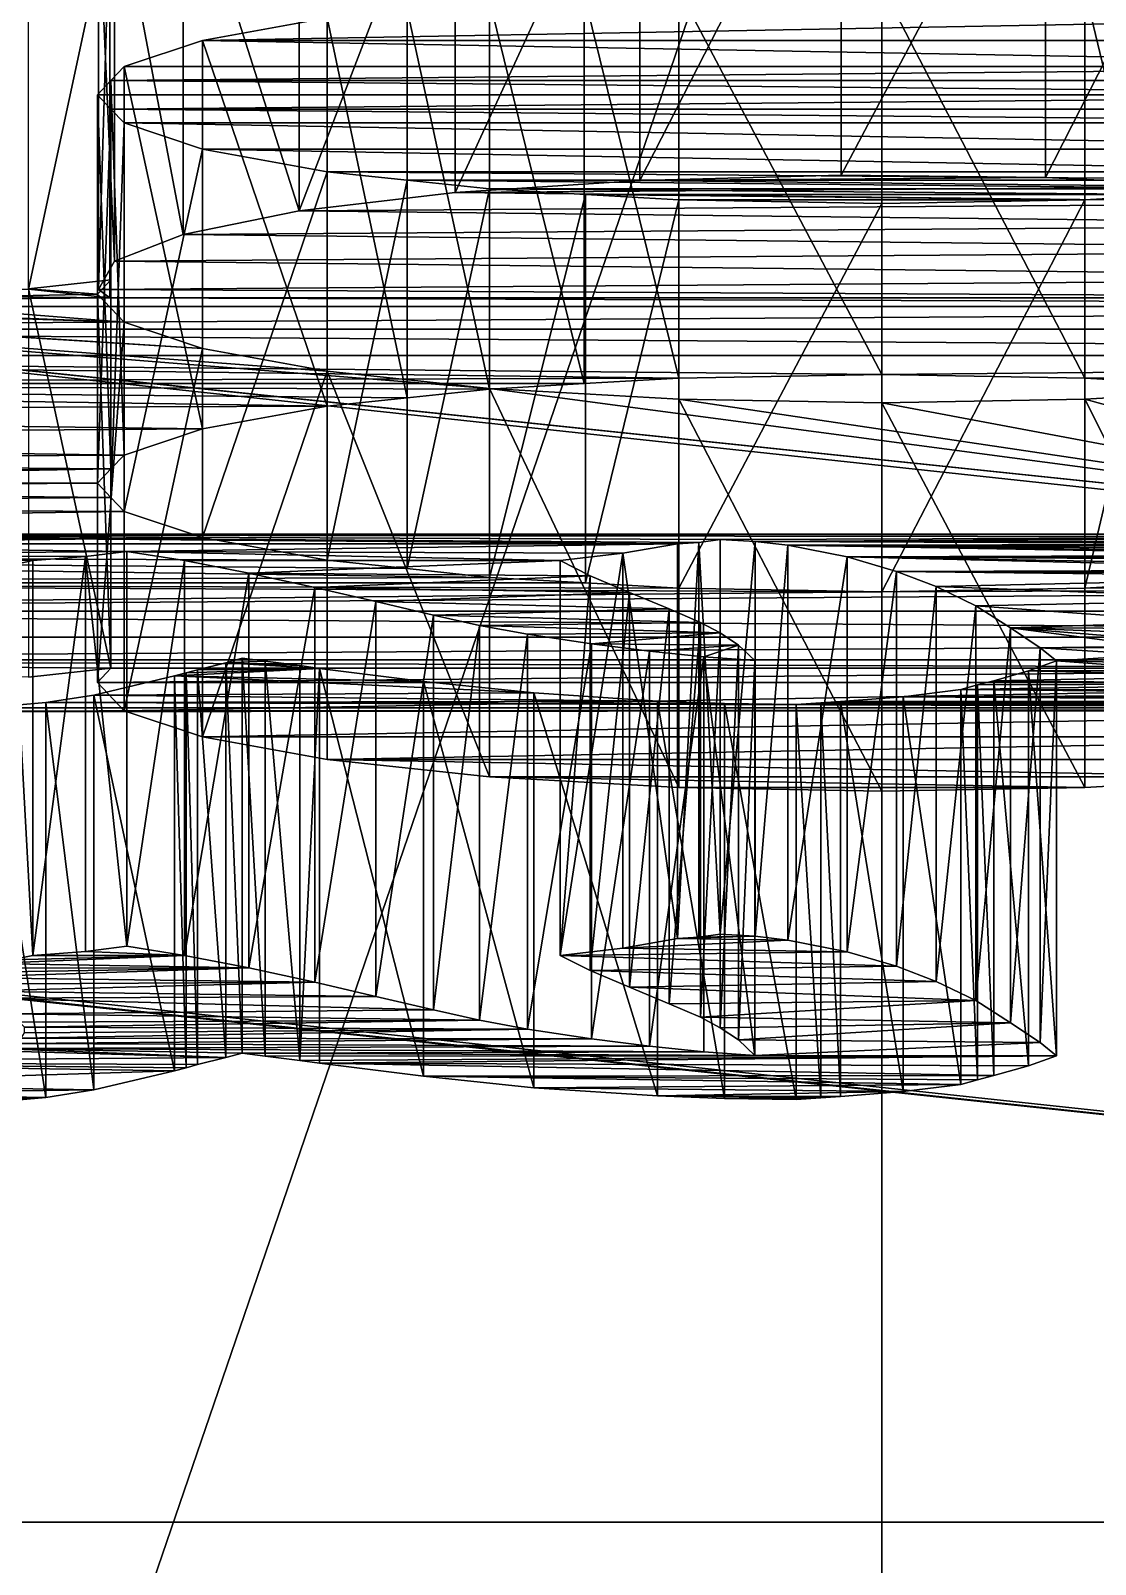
# Model space of a CAD drawing. Header units: metres. Extents: x -48.5 to 48.5, y -27 to 68.5.
# Drawn here: x -3.25 to 0.82, y 57.42 to 63.29 of the extents above; entities that cross this region are included whole.
import ezdxf

# ---------------------------------------------------------------- set-up
doc = ezdxf.new("R2010")
doc.units = ezdxf.units.M

msp = doc.modelspace()

# ---------------------------------------------------------------- linework, layer by layer
at = {"layer": 'STL2DXF'}
for points in [[(-3.6585, 54.8083), (0, 65.5, 75), (-4.756, 65.2507, 75)], [(0, 65.5, 75), (-3.6585, 54.8083), (0, 55)], [(0, 55), (4.756, 65.2507, 75), (0, 65.5, 75)], [(4.756, 65.2507, 75), (0, 55), (3.6585, 54.8083)], [(-0.9247, 64.1983, 44.2733), (-1.6318, 62.6661, 44.1479), (-1.6318, 64.1516, 43.9399)], [(-1.6318, 62.6661, 44.1479), (-0.9247, 64.1983, 44.2733), (-0.9247, 62.7127, 44.4812)], [(-0.1545, 64.218, 44.414), (-0.9247, 62.7127, 44.4812), (-0.9247, 64.1983, 44.2733)], [(-0.9247, 62.7127, 44.4812), (-0.1545, 64.218, 44.414), (-0.1545, 62.7324, 44.6219)], [(0.6262, 64.2093, 44.3525), (-0.1545, 62.7324, 44.6219), (-0.1545, 64.218, 44.414)], [(-0.1545, 62.7324, 44.6219), (0.6262, 64.2093, 44.3525), (0.6262, 62.7238, 44.5604)], [(1.3642, 64.173, 44.093), (0.6262, 62.7238, 44.5604), (0.6262, 64.2093, 44.3525)], [(-1.6318, 64.1516, 43.9399), (-2.2278, 62.5956, 43.6447), (-2.2278, 64.0811, 43.4367)], [(-2.2278, 62.5956, 43.6447), (-1.6318, 64.1516, 43.9399), (-1.6318, 62.6661, 44.1479)], [(0.6262, 62.7238, 44.5604), (1.3642, 64.173, 44.093), (1.3642, 62.6875, 44.3009)], [(-2.2278, 62.5956, 43.6447), (-2.6719, 63.9917, 42.7979), (-2.2278, 64.0811, 43.4367)], [(-2.6719, 62.5062, 43.0059), (-2.9339, 63.8894, 42.067), (-2.6719, 63.9917, 42.7979)], [(-2.6719, 63.9917, 42.7979), (-2.2278, 62.5956, 43.6447), (-2.6719, 62.5062, 43.0059)], [(-2.9339, 62.4039, 42.275), (-2.996, 63.7811, 41.2938), (-2.9339, 63.8894, 42.067)], [(-2.9339, 63.8894, 42.067), (-2.6719, 62.5062, 43.0059), (-2.9339, 62.4039, 42.275)], [(-2.9525, 63.7485, 41.0604), (-3.2631, 62.296, 41.5044), (-3.2631, 63.7815, 41.2964)], [(-2.996, 62.2956, 41.5018), (-2.9525, 63.7485, 41.0604), (-2.996, 63.7811, 41.2938)], [(-2.996, 63.7811, 41.2938), (-2.9339, 62.4039, 42.275), (-2.996, 62.2956, 41.5018)], [(-3.2631, 62.296, 41.5044), (-2.9525, 63.7485, 41.0604), (-2.9525, 62.2629, 41.2684)], [(-2.9525, 63.7485, 41.0604), (-2.996, 62.2956, 41.5018), (-2.9525, 62.2629, 41.2684)], [(-1.5, 63.4002, 38.573), (-1.1383, 61.9355, 38.9293), (-1.1383, 63.421, 38.7214)], [(-1.1383, 63.421, 38.7214), (-0.7765, 61.9563, 39.0778), (-0.7765, 63.4418, 38.8698)], [(-0.7765, 61.9563, 39.0778), (-1.1383, 63.421, 38.7214), (-1.1383, 61.9355, 38.9293)], [(-0.7765, 63.4418, 38.8698), (0, 61.9704, 39.179), (0, 63.4559, 38.971)], [(0, 61.9704, 39.179), (-0.7765, 63.4418, 38.8698), (-0.7765, 61.9563, 39.0778)], [(0.7765, 61.9563, 39.0778), (0, 63.4559, 38.971), (0, 61.9704, 39.179)], [(0, 63.4559, 38.971), (0.7765, 61.9563, 39.0778), (0.7765, 63.4418, 38.8698)], [(1.1385, 61.9355, 38.9293), (0.7765, 63.4418, 38.8698), (0.7765, 61.9563, 39.0778)], [(0.7765, 63.4418, 38.8698), (1.1385, 61.9355, 38.9293), (1.1385, 63.421, 38.7213)], [(-2.1213, 63.3341, 38.1008), (-1.815, 61.8812, 38.5416), (-1.815, 63.3667, 38.3336)], [(-1.815, 63.3667, 38.3336), (-1.5, 61.9147, 38.781), (-1.5, 63.4002, 38.573)], [(-1.5, 61.9147, 38.781), (-1.815, 63.3667, 38.3336), (-1.815, 61.8812, 38.5416)], [(-1.1383, 61.9355, 38.9293), (-1.5, 63.4002, 38.573), (-1.5, 61.9147, 38.781)], [(-2.5981, 63.248, 37.4855), (-2.1213, 61.8486, 38.3088), (-2.1213, 63.3341, 38.1008)], [(2.5981, 63.248, 37.4855), (-2.5981, 63.248, 37.4855), (2.1213, 63.3341, 38.1008)], [(2.1213, 63.3341, 38.1008), (-2.5981, 63.248, 37.4855), (-2.1213, 63.3341, 38.1008)], [(-1.815, 61.8812, 38.5416), (-2.1213, 63.3341, 38.1008), (-2.1213, 61.8486, 38.3088)], [(-2.8978, 63.1477, 36.769), (-2.5981, 61.7625, 37.6935), (-2.5981, 63.248, 37.4855)], [(2.8978, 63.1477, 36.769), (-2.8978, 63.1477, 36.769), (-2.5981, 63.248, 37.4855)], [(-2.1213, 61.8486, 38.3088), (-2.5981, 63.248, 37.4855), (-2.5981, 61.7625, 37.6935)], [(2.8978, 63.1477, 36.769), (-2.5981, 63.248, 37.4855), (2.5981, 63.248, 37.4855)], [(-2.9482, 63.0946, 36.3898), (-2.8978, 61.6621, 36.9769), (-2.8978, 63.1477, 36.769)], [(2.9482, 63.0946, 36.3898), (-2.9482, 63.0946, 36.3898), (2.8978, 63.1477, 36.769)], [(2.8978, 63.1477, 36.769), (-2.9482, 63.0946, 36.3898), (-2.8978, 63.1477, 36.769)], [(-2.5981, 61.7625, 37.6935), (-2.8978, 63.1477, 36.769), (-2.8978, 61.6621, 36.9769)], [(-3, 63.04, 36), (-2.9482, 61.6091, 36.5978), (-2.9482, 63.0946, 36.3898)], [(3, 63.04, 36), (-3, 63.04, 36), (-2.9482, 63.0946, 36.3898)], [(-2.8978, 61.6621, 36.9769), (-2.9482, 63.0946, 36.3898), (-2.9482, 61.6091, 36.5978)], [(3, 63.04, 36), (-2.9482, 63.0946, 36.3898), (2.9482, 63.0946, 36.3898)], [(-2.9482, 61.6091, 36.5978), (-3, 63.04, 36), (-3, 61.5545, 36.208)], [(-2.9482, 62.9854, 35.6102), (-3, 61.5545, 36.208), (-3, 63.04, 36)], [(3, 63.04, 36), (-2.9482, 62.9854, 35.6102), (-3, 63.04, 36)], [(2.9482, 62.9854, 35.6102), (-2.9482, 62.9854, 35.6102), (3, 63.04, 36)], [(-3, 61.5545, 36.208), (-2.9482, 62.9854, 35.6102), (-2.9482, 61.4999, 35.8182)], [(-2.8978, 62.9323, 35.231), (-2.9482, 61.4999, 35.8182), (-2.9482, 62.9854, 35.6102)], [(2.8978, 62.9323, 35.231), (-2.8978, 62.9323, 35.231), (-2.9482, 62.9854, 35.6102)], [(2.8978, 62.9323, 35.231), (-2.9482, 62.9854, 35.6102), (2.9482, 62.9854, 35.6102)], [(-2.9482, 61.4999, 35.8182), (-2.8978, 62.9323, 35.231), (-2.8978, 61.4468, 35.439)], [(2.5981, 62.832, 34.5145), (-2.5981, 62.832, 34.5145), (-2.8978, 62.9323, 35.231)], [(2.5981, 62.832, 34.5145), (-2.8978, 62.9323, 35.231), (2.8978, 62.9323, 35.231)], [(-2.5981, 62.832, 34.5145), (-2.8978, 61.4468, 35.439), (-2.8978, 62.9323, 35.231)], [(-2.8978, 61.4468, 35.439), (-2.5981, 62.832, 34.5145), (-2.5981, 61.3465, 34.7225)], [(2.1213, 62.7459, 33.8992), (-2.1213, 62.7459, 33.8992), (-2.5981, 62.832, 34.5145)], [(2.1213, 62.7459, 33.8992), (-2.5981, 62.832, 34.5145), (2.5981, 62.832, 34.5145)], [(-2.1213, 62.7459, 33.8992), (-2.5981, 61.3465, 34.7225), (-2.5981, 62.832, 34.5145)], [(-2.5981, 61.3465, 34.7225), (-2.1213, 62.7459, 33.8992), (-2.1213, 61.2604, 34.1071)], [(-1.815, 62.7133, 33.6664), (-2.1213, 61.2604, 34.1071), (-2.1213, 62.7459, 33.8992)], [(1.815, 62.7133, 33.6664), (-1.815, 62.7133, 33.6664), (-2.1213, 62.7459, 33.8992)], [(1.815, 62.7133, 33.6664), (-2.1213, 62.7459, 33.8992), (2.1213, 62.7459, 33.8992)], [(-2.1213, 61.2604, 34.1071), (-1.815, 62.7133, 33.6664), (-1.815, 61.2278, 33.8743)], [(-1.5, 62.6798, 33.427), (-1.815, 61.2278, 33.8743), (-1.815, 62.7133, 33.6664)], [(1.5, 62.6798, 33.427), (-1.5, 62.6798, 33.427), (-1.815, 62.7133, 33.6664)], [(1.5, 62.6798, 33.427), (-1.815, 62.7133, 33.6664), (1.815, 62.7133, 33.6664)], [(1.3642, 62.6875, 44.3009), (-1.6318, 62.6661, 44.1479), (-0.9247, 62.7127, 44.4812)], [(0.6262, 62.7238, 44.5604), (-0.9247, 62.7127, 44.4812), (-0.1545, 62.7324, 44.6219)], [(1.3642, 62.6875, 44.3009), (-0.9247, 62.7127, 44.4812), (0.6262, 62.7238, 44.5604)], [(2.0092, 62.6259, 43.8611), (-2.2278, 62.5956, 43.6447), (-1.6318, 62.6661, 44.1479)], [(-1.815, 61.2278, 33.8743), (-1.5, 62.6798, 33.427), (-1.5, 61.1943, 33.635)], [(2.0092, 62.6259, 43.8611), (-1.6318, 62.6661, 44.1479), (1.3642, 62.6875, 44.3009)], [(-1.1332, 62.6587, 33.2766), (-1.5, 61.1943, 33.635), (-1.5, 62.6798, 33.427)], [(1.1332, 62.6587, 33.2766), (-1.1332, 62.6587, 33.2766), (-1.5, 62.6798, 33.427)], [(1.1332, 62.6587, 33.2766), (-1.5, 62.6798, 33.427), (1.5, 62.6798, 33.427)], [(-1.5, 61.1943, 33.635), (-1.1332, 62.6587, 33.2766), (-1.1332, 61.1732, 33.4845)], [(-0.7765, 62.6382, 33.1302), (-1.1332, 61.1732, 33.4845), (-1.1332, 62.6587, 33.2766)], [(0.7765, 62.6382, 33.1302), (-0.7765, 62.6382, 33.1302), (-1.1332, 62.6587, 33.2766)], [(0.7765, 62.6382, 33.1302), (-1.1332, 62.6587, 33.2766), (1.1332, 62.6587, 33.2766)], [(1.1332, 62.6587, 33.2766), (0.7765, 61.1527, 33.3382), (0.7765, 62.6382, 33.1302)], [(0.7765, 61.1527, 33.3382), (1.1332, 62.6587, 33.2766), (1.1332, 61.1732, 33.4845)], [(2.5174, 62.5433, 43.2709), (-2.6719, 62.5062, 43.0059), (-2.2278, 62.5956, 43.6447)], [(2.5174, 62.5433, 43.2709), (-2.2278, 62.5956, 43.6447), (2.0092, 62.6259, 43.8611)], [(-1.1332, 61.1732, 33.4845), (-0.7765, 62.6382, 33.1302), (-0.7765, 61.1527, 33.3382)], [(0, 62.6241, 33.029), (-0.7765, 61.1527, 33.3382), (-0.7765, 62.6382, 33.1302)], [(-0.7765, 62.6382, 33.1302), (0.7765, 62.6382, 33.1302), (0, 62.6241, 33.029)], [(-0.7765, 61.1527, 33.3382), (0, 62.6241, 33.029), (0, 61.1385, 33.2369)], [(0.7765, 62.6382, 33.1302), (0, 61.1385, 33.2369), (0, 62.6241, 33.029)], [(0, 61.1385, 33.2369), (0.7765, 62.6382, 33.1302), (0.7765, 61.1527, 33.3382)], [(2.8539, 62.4453, 42.5706), (-2.6719, 62.5062, 43.0059), (2.5174, 62.5433, 43.2709)], [(2.8539, 62.4453, 42.5706), (-2.9339, 62.4039, 42.275), (-2.6719, 62.5062, 43.0059)], [(2.996, 62.3385, 41.8079), (-2.9339, 62.4039, 42.275), (2.8539, 62.4453, 42.5706)], [(-12.1624, 61.3585, 23.8088), (-6.8845, 62.3646, 31.1757), (2.4215, 61.3611, 23.8275)], [(2.4215, 61.3611, 23.8275), (-6.8845, 62.3646, 31.1757), (2.6233, 61.3698, 23.8899)], [(2.6233, 61.3698, 23.8899), (-6.8845, 62.3646, 31.1757), (-6.2631, 62.2985, 30.7036)], [(2.996, 62.3385, 41.8079), (-2.996, 62.2956, 41.5018), (-2.9339, 62.4039, 42.275)], [(2.6233, 61.3698, 23.8899), (-6.2631, 62.2985, 30.7036), (-1.5, 61.9172, 27.9801)], [(-1.5, 61.9172, 27.9801), (-6.2631, 62.2985, 30.7036), (-2.1213, 61.9833, 28.4523)], [(-2.1213, 61.9833, 28.4523), (-6.2631, 62.2985, 30.7036), (-2.5981, 62.0695, 29.0676)], [(-2.5981, 62.0695, 29.0676), (-6.2631, 62.2985, 30.7036), (-5.5396, 62.2569, 30.4068)], [(-3, 62.2774, 30.5531), (-3.9867, 62.2569, 30.4068), (-3.2631, 62.2985, 30.7036)], [(-3.2631, 62.2985, 30.7036), (-2.9482, 60.8465, 31.1509), (-2.9482, 62.332, 30.9429)], [(-3, 62.2774, 30.5531), (-3.2631, 62.2985, 30.7036), (-2.9482, 62.332, 30.9429)], [(-2.9482, 60.8465, 31.1509), (-3.2631, 62.2985, 30.7036), (-3.2631, 60.813, 30.9115)], [(-2.9482, 60.8465, 31.1509), (-3, 62.2774, 30.5531), (-2.9482, 62.332, 30.9429)], [(2.9527, 62.263, 41.2685), (-2.996, 62.2956, 41.5018), (2.996, 62.3385, 41.8079)], [(-2.9525, 62.2629, 41.2684), (-6.8845, 62.2299, 41.0322), (-6.2631, 62.296, 41.5044)], [(6.8845, 62.2299, 41.0322), (-6.8845, 62.2299, 41.0322), (-2.9525, 62.2629, 41.2684)], [(-2.9525, 62.2629, 41.2684), (-6.2631, 62.296, 41.5044), (-3.2631, 62.296, 41.5044)], [(-2.5981, 62.0695, 29.0676), (-5.5396, 62.2569, 30.4068), (-2.8978, 62.1698, 29.7842)], [(-2.8978, 62.1698, 29.7842), (-5.5396, 62.2569, 30.4068), (-4.7631, 62.2428, 30.3055)], [(-3.9867, 62.2569, 30.4068), (-2.8978, 62.1698, 29.7842), (-4.7631, 62.2428, 30.3055)], [(-2.8978, 62.1698, 29.7842), (-3.9867, 62.2569, 30.4068), (-3, 62.2774, 30.5531)], [(-3, 62.2774, 30.5531), (-2.9482, 60.8465, 31.1509), (-3, 60.7919, 30.7611)], [(-3, 60.7919, 30.7611), (-2.8978, 62.1698, 29.7842), (-3, 62.2774, 30.5531)], [(-2.996, 62.2956, 41.5018), (2.9527, 62.263, 41.2685), (-2.9525, 62.2629, 41.2684)], [(2.9527, 62.263, 41.2685), (6.8845, 62.2299, 41.0322), (-2.9525, 62.2629, 41.2684)], [(7.3612, 62.1437, 40.4169), (-7.3612, 62.1437, 40.4169), (6.8845, 62.2299, 41.0322)], [(6.8845, 62.2299, 41.0322), (-7.3612, 62.1437, 40.4169), (-6.8845, 62.2299, 41.0322)], [(7.6609, 62.0434, 39.7004), (-7.6609, 62.0434, 39.7004), (-7.3612, 62.1437, 40.4169)], [(7.6609, 62.0434, 39.7004), (-7.3612, 62.1437, 40.4169), (7.3612, 62.1437, 40.4169)], [(-2.8978, 62.1698, 29.7842), (-3, 60.7919, 30.7611), (-2.8978, 60.6843, 29.9921)], [(-2.8978, 60.6843, 29.9921), (-2.5981, 62.0695, 29.0676), (-2.8978, 62.1698, 29.7842)], [(-2.5981, 62.0695, 29.0676), (-2.8978, 60.6843, 29.9921), (-2.5981, 60.584, 29.2756)], [(-2.5981, 60.584, 29.2756), (-2.1213, 61.9833, 28.4523), (-2.5981, 62.0695, 29.0676)], [(-0.7765, 61.9563, 39.0778), (-7.7631, 61.9358, 38.9314), (-7.6609, 62.0434, 39.7004)], [(-0.7765, 61.9563, 39.0778), (-7.6609, 62.0434, 39.7004), (0, 61.9704, 39.179)], [(7.6609, 62.0434, 39.7004), (0, 61.9704, 39.179), (-7.6609, 62.0434, 39.7004)], [(7.6609, 62.0434, 39.7004), (0.7765, 61.9563, 39.0778), (0, 61.9704, 39.179)], [(7.7631, 61.9358, 38.9314), (0.7765, 61.9563, 39.0778), (7.6609, 62.0434, 39.7004)], [(-1.1383, 61.9355, 38.9293), (-7.7631, 61.9358, 38.9314), (-0.7765, 61.9563, 39.0778)], [(-2.1213, 61.9833, 28.4523), (-2.5981, 60.584, 29.2756), (-2.1213, 60.4978, 28.6603)], [(-1.5, 60.4317, 28.1881), (-2.1213, 61.9833, 28.4523), (-2.1213, 60.4978, 28.6603)], [(-2.1213, 61.9833, 28.4523), (-1.5, 60.4317, 28.1881), (-1.5, 61.9172, 27.9801)], [(7.7631, 61.9358, 38.9314), (1.1385, 61.9355, 38.9293), (0.7765, 61.9563, 39.0778)], [(-2.1213, 61.8486, 38.3088), (-7.6609, 61.8281, 38.1625), (-7.7631, 61.9358, 38.9314)], [(-2.1213, 61.8486, 38.3088), (-7.7631, 61.9358, 38.9314), (-1.815, 61.8812, 38.5416)], [(-1.815, 61.8812, 38.5416), (-7.7631, 61.9358, 38.9314), (-1.5, 61.9147, 38.781)], [(-1.5, 61.9147, 38.781), (-7.7631, 61.9358, 38.9314), (-1.1383, 61.9355, 38.9293)], [(-0.7765, 60.3902, 27.8913), (-1.5, 61.9172, 27.9801), (-1.5, 60.4317, 28.1881)], [(-1.5, 61.9172, 27.9801), (-0.7765, 60.3902, 27.8913), (-0.7765, 61.8757, 27.6833)], [(2.6233, 61.3698, 23.8899), (-1.5, 61.9172, 27.9801), (-0.7765, 61.8757, 27.6833)], [(0.7765, 61.8757, 27.6833), (1.5, 60.4317, 28.1881), (1.5, 61.9172, 27.9801)], [(1.5, 61.9172, 27.9801), (2.6233, 61.3698, 23.8899), (0.7765, 61.8757, 27.6833)], [(-2.5981, 61.7625, 37.6935), (-7.6609, 61.8281, 38.1625), (-2.1213, 61.8486, 38.3088)], [(0, 60.376, 27.7901), (-0.7765, 61.8757, 27.6833), (-0.7765, 60.3902, 27.8913)], [(-0.7765, 61.8757, 27.6833), (0, 60.376, 27.7901), (0, 61.8615, 27.5821)], [(2.6233, 61.3698, 23.8899), (-0.7765, 61.8757, 27.6833), (0, 61.8615, 27.5821)], [(0, 61.8615, 27.5821), (0.7765, 60.3902, 27.8913), (0.7765, 61.8757, 27.6833)], [(0.7765, 61.8757, 27.6833), (2.6233, 61.3698, 23.8899), (0, 61.8615, 27.5821)], [(0.7765, 60.3902, 27.8913), (0, 61.8615, 27.5821), (0, 60.376, 27.7901)], [(1.5, 60.4317, 28.1881), (0.7765, 61.8757, 27.6833), (0.7765, 60.3902, 27.8913)], [(-2.5981, 61.7625, 37.6935), (-7.3612, 61.7278, 37.4459), (-7.6609, 61.8281, 38.1625)], [(-2.8978, 61.6621, 36.9769), (-7.3612, 61.7278, 37.4459), (-2.5981, 61.7625, 37.6935)], [(-2.8978, 61.6621, 36.9769), (-6.8845, 61.6417, 36.8306), (-7.3612, 61.7278, 37.4459)], [(-2.9482, 61.6091, 36.5978), (-6.8845, 61.6417, 36.8306), (-2.8978, 61.6621, 36.9769)], [(-2.9482, 61.6091, 36.5978), (-6.2631, 61.5756, 36.3584), (-6.8845, 61.6417, 36.8306)], [(-2.9482, 61.6091, 36.5978), (-5.8964, 61.5545, 36.208), (-6.2631, 61.5756, 36.3584)], [(-3, 61.5545, 36.208), (-5.8964, 61.5545, 36.208), (-2.9482, 61.6091, 36.5978)], [(-2.9482, 61.4999, 35.8182), (-6.2631, 61.5334, 36.0575), (-3, 61.5545, 36.208)], [(-3, 61.5545, 36.208), (-6.2631, 61.5334, 36.0575), (-5.8964, 61.5545, 36.208)], [(-2.9482, 61.4999, 35.8182), (-6.8845, 61.4673, 35.5854), (-6.2631, 61.5334, 36.0575)], [(-2.8978, 61.4468, 35.439), (-6.8845, 61.4673, 35.5854), (-2.9482, 61.4999, 35.8182)], [(-2.8978, 61.4468, 35.439), (-7.3612, 61.3812, 34.97), (-6.8845, 61.4673, 35.5854)], [(-2.5981, 61.3465, 34.7225), (-7.3612, 61.3812, 34.97), (-2.8978, 61.4468, 35.439)], [(2.4215, 61.3611, 23.8275), (-5.2141, 61.3576, 23.8025), (-12.1624, 61.3585, 23.8088)], [(-2.5981, 61.3465, 34.7225), (-7.6609, 61.2809, 34.2535), (-7.3612, 61.3812, 34.97)], [(2.319, 61.3574, 23.801), (-5.2141, 61.3576, 23.8025), (2.4215, 61.3611, 23.8275)], [(-2.1213, 61.2604, 34.1071), (-7.6609, 61.2809, 34.2535), (-2.5981, 61.3465, 34.7225)], [(-0.7815, 61.3226, 23.5527), (-5.0564, 61.3226, 23.5527), (-5.2141, 61.3576, 23.8025)], [(-0.7815, 61.3226, 23.5527), (-5.2141, 61.3576, 23.8025), (-0.6996, 61.3279, 23.5902)], [(-0.6996, 61.3279, 23.5902), (-5.2141, 61.3576, 23.8025), (-0.6176, 61.3392, 23.6714)], [(-0.6176, 61.3392, 23.6714), (-5.2141, 61.3576, 23.8025), (2.226, 61.348, 23.7338)], [(2.226, 61.348, 23.7338), (-5.2141, 61.3576, 23.8025), (2.319, 61.3574, 23.801)], [(-2.8875, 61.2938, 23.3467), (-4.8988, 61.2772, 23.228), (-5.0564, 61.3226, 23.5527)], [(-0.7815, 61.3226, 23.5527), (-2.8875, 61.2938, 23.3467), (-5.0564, 61.3226, 23.5527)], [(-0.9896, 61.2868, 23.2967), (-2.8875, 61.2938, 23.3467), (-0.7815, 61.3226, 23.5527)], [(-0.7815, 59.8124, 23.7642), (-0.9896, 61.2868, 23.2967), (-0.7815, 61.3226, 23.5527)], [(-0.6996, 61.3279, 23.5902), (-0.7815, 59.8124, 23.7642), (-0.7815, 61.3226, 23.5527)], [(-0.7815, 59.8124, 23.7642), (-0.6996, 61.3279, 23.5902), (-0.6996, 59.8176, 23.8016)], [(-0.6176, 59.829, 23.8828), (-0.6996, 61.3279, 23.5902), (-0.6176, 61.3392, 23.6714)], [(-0.6996, 61.3279, 23.5902), (-0.6176, 59.829, 23.8828), (-0.6996, 59.8176, 23.8016)], [(2.226, 61.348, 23.7338), (-0.4836, 61.332, 23.6199), (-0.6176, 61.3392, 23.6714)], [(-0.4836, 61.332, 23.6199), (-0.6176, 59.829, 23.8828), (-0.6176, 61.3392, 23.6714)], [(-0.6176, 59.829, 23.8828), (-0.4836, 61.332, 23.6199), (-0.4836, 59.8218, 23.8313)], [(2.1819, 61.3314, 23.6152), (-0.4836, 61.332, 23.6199), (2.226, 61.348, 23.7338)], [(-0.3591, 61.3174, 23.5153), (-0.4836, 59.8218, 23.8313), (-0.4836, 61.332, 23.6199)], [(2.0999, 61.3209, 23.5403), (-0.3591, 61.3174, 23.5153), (-0.4836, 61.332, 23.6199)], [(2.0999, 61.3209, 23.5403), (-0.4836, 61.332, 23.6199), (2.1819, 61.3314, 23.6152)], [(-0.4836, 59.8218, 23.8313), (-0.3591, 61.3174, 23.5153), (-0.3591, 59.8071, 23.7267)], [(2.0117, 61.3113, 23.4716), (-0.3591, 61.3174, 23.5153), (2.0999, 61.3209, 23.5403)], [(-0.1321, 61.2728, 23.1968), (-0.3591, 59.8071, 23.7267), (-0.3591, 61.3174, 23.5153)], [(1.8225, 61.2798, 23.2468), (-0.1321, 61.2728, 23.1968), (-0.3591, 61.3174, 23.5153)], [(1.8225, 61.2798, 23.2468), (-0.3591, 61.3174, 23.5153), (1.8477, 61.2877, 23.303)], [(1.8477, 61.2877, 23.303), (-0.3591, 61.3174, 23.5153), (1.8729, 61.299, 23.3841)], [(1.8729, 61.299, 23.3841), (-0.3591, 61.3174, 23.5153), (2.0117, 61.3113, 23.4716)], [(-1.5, 61.1943, 33.635), (-7.7631, 61.1732, 33.4845), (-7.6609, 61.2809, 34.2535)], [(-1.5, 61.1943, 33.635), (-7.6609, 61.2809, 34.2535), (-1.815, 61.2278, 33.8743)], [(-1.815, 61.2278, 33.8743), (-7.6609, 61.2809, 34.2535), (-2.1213, 61.2604, 34.1071)], [(-3.0451, 61.2737, 23.2031), (-4.8988, 61.2772, 23.228), (-2.8875, 61.2938, 23.3467)], [(-3.3288, 61.2413, 22.972), (-4.8988, 61.2772, 23.228), (-3.2468, 61.2588, 23.0969)], [(-3.2468, 61.2588, 23.0969), (-4.8988, 61.2772, 23.228), (-3.0451, 61.2737, 23.2031)], [(-3.2468, 59.7485, 23.3083), (-3.3288, 61.2413, 22.972), (-3.2468, 61.2588, 23.0969)], [(-3.0451, 61.2737, 23.2031), (-3.2468, 59.7485, 23.3083), (-3.2468, 61.2588, 23.0969)], [(-3.2468, 59.7485, 23.3083), (-3.0451, 61.2737, 23.2031), (-3.0451, 59.7634, 23.4145)], [(-2.8875, 59.7835, 23.5581), (-3.0451, 61.2737, 23.2031), (-2.8875, 61.2938, 23.3467)], [(-3.0451, 61.2737, 23.2031), (-2.8875, 59.7835, 23.5581), (-3.0451, 59.7634, 23.4145)], [(-1.2292, 61.2588, 23.0969), (-2.6668, 61.2588, 23.0969), (-2.8875, 61.2938, 23.3467)], [(-1.2292, 61.2588, 23.0969), (-2.8875, 61.2938, 23.3467), (-0.9896, 61.2868, 23.2967)], [(-2.6668, 61.2588, 23.0969), (-2.8875, 59.7835, 23.5581), (-2.8875, 61.2938, 23.3467)], [(-2.8875, 59.7835, 23.5581), (-2.6668, 61.2588, 23.0969), (-2.6668, 59.7485, 23.3083)], [(-2.4209, 61.2107, 22.7535), (-2.6668, 59.7485, 23.3083), (-2.6668, 61.2588, 23.0969)], [(-1.2292, 61.2588, 23.0969), (-2.4209, 61.2107, 22.7535), (-2.6668, 61.2588, 23.0969)], [(-1.1157, 61.2002, 22.6785), (-2.4209, 61.2107, 22.7535), (-1.2292, 61.2588, 23.0969)], [(-0.9896, 61.2868, 23.2967), (-1.2292, 59.7485, 23.3083), (-1.2292, 61.2588, 23.0969)], [(-1.2292, 59.7485, 23.3083), (-0.9896, 61.2868, 23.2967), (-0.9896, 59.7765, 23.5082)], [(-1.2292, 59.7485, 23.3083), (-1.1157, 61.2002, 22.6785), (-1.2292, 61.2588, 23.0969)], [(-0.9896, 61.2868, 23.2967), (-0.7815, 59.8124, 23.7642), (-0.9896, 59.7765, 23.5082)], [(-0.3591, 59.8071, 23.7267), (-0.1321, 61.2728, 23.1968), (-0.1321, 59.7625, 23.4083)], [(1.791, 61.2719, 23.1906), (-0.1321, 61.2728, 23.1968), (1.8225, 61.2798, 23.2468)], [(1.9171, 61.223, 22.8409), (0.0571, 61.2169, 22.7972), (-0.1321, 61.2728, 23.1968)], [(1.9171, 61.223, 22.8409), (-0.1321, 61.2728, 23.1968), (1.8162, 61.2387, 22.9533)], [(1.8162, 61.2387, 22.9533), (-0.1321, 61.2728, 23.1968), (1.7595, 61.2614, 23.1156)], [(1.7595, 61.2614, 23.1156), (-0.1321, 61.2728, 23.1968), (1.791, 61.2719, 23.1906)], [(0.0571, 61.2169, 22.7972), (-0.1321, 59.7625, 23.4083), (-0.1321, 61.2728, 23.1968)], [(-1.1332, 61.1732, 33.4845), (-7.7631, 61.1732, 33.4845), (-1.5, 61.1943, 33.635)], [(-3.3288, 61.2413, 22.972), (-3.2468, 59.7485, 23.3083), (-3.3288, 59.7311, 23.1835)], [(-2.6668, 59.7485, 23.3083), (-2.4209, 61.2107, 22.7535), (-2.4209, 59.7005, 22.9649)], [(-2.1687, 61.1557, 22.3601), (-2.4209, 59.7005, 22.9649), (-2.4209, 61.2107, 22.7535)], [(-1.1157, 61.2002, 22.6785), (-2.1687, 61.1557, 22.3601), (-2.4209, 61.2107, 22.7535)], [(-0.9644, 61.1364, 22.2227), (-2.1687, 61.1557, 22.3601), (-1.1157, 61.2002, 22.6785)], [(-1.1157, 61.2002, 22.6785), (-1.2292, 59.7485, 23.3083), (-1.1157, 59.69, 22.89)], [(-1.1157, 59.69, 22.89), (-0.9644, 61.1364, 22.2227), (-1.1157, 61.2002, 22.6785)], [(-0.1321, 59.7625, 23.4083), (0.0571, 61.2169, 22.7972), (0.0571, 59.7066, 23.0086)], [(1.8793, 61.2151, 22.7847), (0.0571, 61.2169, 22.7972), (1.9171, 61.223, 22.8409)], [(1.854, 61.1959, 22.6473), (0.2084, 61.1592, 22.3851), (0.0571, 61.2169, 22.7972)], [(1.854, 61.1959, 22.6473), (0.0571, 61.2169, 22.7972), (1.8351, 61.209, 22.741)], [(1.8351, 61.209, 22.741), (0.0571, 61.2169, 22.7972), (1.8793, 61.2151, 22.7847)], [(0.2084, 61.1592, 22.3851), (0.0571, 59.7066, 23.0086), (0.0571, 61.2169, 22.7972)], [(1.5325, 61.1093, 22.0291), (0.2084, 61.1592, 22.3851), (1.854, 61.1959, 22.6473)], [(-7.7631, 61.1732, 33.4845), (0, 61.1385, 33.2369), (-7.6609, 61.0656, 32.7156)], [(0, 61.1385, 33.2369), (-7.7631, 61.1732, 33.4845), (-0.7765, 61.1527, 33.3382)], [(-0.7765, 61.1527, 33.3382), (-7.7631, 61.1732, 33.4845), (-1.1332, 61.1732, 33.4845)], [(7.6609, 61.0656, 32.7156), (-7.6609, 61.0656, 32.7156), (7.7631, 61.1732, 33.4845)], [(7.7631, 61.1732, 33.4845), (-7.6609, 61.0656, 32.7156), (0, 61.1385, 33.2369)], [(-2.4209, 59.7005, 22.9649), (-2.1687, 61.1557, 22.3601), (-2.1687, 59.6454, 22.5715)], [(-1.9354, 61.1015, 21.9729), (-2.1687, 59.6454, 22.5715), (-2.1687, 61.1557, 22.3601)], [(-0.9644, 61.1364, 22.2227), (-1.9354, 61.1015, 21.9729), (-2.1687, 61.1557, 22.3601)], [(-0.8131, 61.0735, 21.7731), (-1.9354, 61.1015, 21.9729), (-0.9644, 61.1364, 22.2227)], [(-0.9644, 61.1364, 22.2227), (-1.1157, 59.69, 22.89), (-0.9644, 59.6262, 22.4341)], [(-0.9644, 59.6262, 22.4341), (-0.8131, 61.0735, 21.7731), (-0.9644, 61.1364, 22.2227)], [(7.7631, 61.1732, 33.4845), (0, 61.1385, 33.2369), (0.7765, 61.1527, 33.3382)], [(0.0571, 59.7066, 23.0086), (0.2084, 61.1592, 22.3851), (0.2084, 59.6489, 22.5965)], [(1.5325, 61.1093, 22.0291), (0.3597, 61.0857, 21.8605), (0.2084, 61.1592, 22.3851)], [(0.3597, 61.0857, 21.8605), (0.2084, 59.6489, 22.5965), (0.2084, 61.1592, 22.3851)], [(7.7631, 61.1732, 33.4845), (0.7765, 61.1527, 33.3382), (1.1332, 61.1732, 33.4845)], [(-2.1687, 59.6454, 22.5715), (-1.9354, 61.1015, 21.9729), (-1.9354, 59.5912, 22.1844)], [(-0.8131, 61.0735, 21.7731), (-1.7147, 61.0499, 21.6045), (-1.9354, 61.1015, 21.9729)], [(-1.7147, 61.0499, 21.6045), (-1.9354, 59.5912, 22.1844), (-1.9354, 61.1015, 21.9729)], [(-0.6933, 61.0219, 21.4047), (-1.7147, 61.0499, 21.6045), (-0.8131, 61.0735, 21.7731)], [(-0.8131, 61.0735, 21.7731), (-0.9644, 59.6262, 22.4341), (-0.8131, 59.5632, 21.9846)], [(-0.8131, 59.5632, 21.9846), (-0.6933, 61.0219, 21.4047), (-0.8131, 61.0735, 21.7731)], [(0.2084, 59.6489, 22.5965), (0.3597, 61.0857, 21.8605), (0.3597, 59.5754, 22.072)], [(1.2046, 61.0237, 21.4172), (0.3597, 61.0857, 21.8605), (1.5325, 61.1093, 22.0291)], [(0.4921, 61.0009, 21.2548), (0.3597, 59.5754, 22.072), (0.3597, 61.0857, 21.8605)], [(1.2046, 61.0237, 21.4172), (0.4921, 61.0009, 21.2548), (0.3597, 61.0857, 21.8605)], [(7.3612, 60.9652, 31.999), (-7.3612, 60.9652, 31.999), (-7.6609, 61.0656, 32.7156)], [(7.3612, 60.9652, 31.999), (-7.6609, 61.0656, 32.7156), (7.6609, 61.0656, 32.7156)], [(-1.9354, 59.5912, 22.1844), (-1.7147, 61.0499, 21.6045), (-1.7147, 59.5396, 21.816)], [(-0.6933, 61.0219, 21.4047), (-1.5381, 61.0105, 21.3235), (-1.7147, 61.0499, 21.6045)], [(-1.5381, 61.0105, 21.3235), (-1.7147, 59.5396, 21.816), (-1.7147, 61.0499, 21.6045)], [(-1.7147, 59.5396, 21.816), (-1.5381, 61.0105, 21.3235), (-1.5381, 59.5003, 21.535)], [(-0.6176, 60.9817, 21.1175), (-1.5381, 61.0105, 21.3235), (-0.6933, 61.0219, 21.4047)], [(-0.6176, 60.9817, 21.1175), (-1.3553, 60.9764, 21.08), (-1.5381, 61.0105, 21.3235)], [(-1.3553, 60.9764, 21.08), (-1.5381, 59.5003, 21.535), (-1.5381, 61.0105, 21.3235)], [(-0.6933, 61.0219, 21.4047), (-0.8131, 59.5632, 21.9846), (-0.6933, 59.5116, 21.6161)], [(-0.6933, 59.5116, 21.6161), (-0.6176, 60.9817, 21.1175), (-0.6933, 61.0219, 21.4047)], [(1.1983, 60.9992, 21.2424), (0.4921, 61.0009, 21.2548), (1.2046, 61.0237, 21.4172)], [(7.3612, 60.9652, 31.999), (-6.8845, 60.8791, 31.3837), (-7.3612, 60.9652, 31.999)], [(6.8845, 60.8791, 31.3837), (-6.8845, 60.8791, 31.3837), (7.3612, 60.9652, 31.999)], [(-1.5381, 59.5003, 21.535), (-1.3553, 60.9764, 21.08), (-1.3553, 59.4662, 21.2914)], [(-0.6176, 60.9817, 21.1175), (-1.1094, 60.9397, 20.8177), (-1.3553, 60.9764, 21.08)], [(-1.1094, 60.9397, 20.8177), (-1.3553, 59.4662, 21.2914), (-1.3553, 60.9764, 21.08)], [(-0.5482, 60.9354, 20.7865), (-1.1094, 60.9397, 20.8177), (-0.6176, 60.9817, 21.1175)], [(-0.6176, 60.9817, 21.1175), (-0.6933, 59.5116, 21.6161), (-0.6176, 59.4714, 21.3289)], [(-0.6176, 59.4714, 21.3289), (-0.5482, 60.9354, 20.7865), (-0.6176, 60.9817, 21.1175)], [(0.3597, 59.5754, 22.072), (0.4921, 61.0009, 21.2548), (0.4921, 59.4907, 21.4663)], [(1.0281, 60.931, 20.7553), (0.6056, 60.9249, 20.7116), (0.4921, 61.0009, 21.2548)], [(1.0281, 60.931, 20.7553), (0.4921, 61.0009, 21.2548), (1.0722, 60.9537, 20.9177)], [(1.0722, 60.9537, 20.9177), (0.4921, 61.0009, 21.2548), (1.1415, 60.9764, 21.08)], [(1.1415, 60.9764, 21.08), (0.4921, 61.0009, 21.2548), (1.1983, 60.9992, 21.2424)], [(0.6056, 60.9249, 20.7116), (0.4921, 59.4907, 21.4663), (0.4921, 61.0009, 21.2548)], [(-1.3553, 59.4662, 21.2914), (-1.1094, 60.9397, 20.8177), (-1.1094, 59.4295, 21.0292)], [(-0.8887, 60.9118, 20.6179), (-1.1094, 59.4295, 21.0292), (-1.1094, 60.9397, 20.8177)], [(-0.5482, 60.9354, 20.7865), (-0.8887, 60.9118, 20.6179), (-1.1094, 60.9397, 20.8177)], [(-1.1094, 59.4295, 21.0292), (-0.8887, 60.9118, 20.6179), (-0.8887, 59.4015, 20.8294)], [(-0.5482, 60.9354, 20.7865), (-0.6806, 60.8899, 20.4618), (-0.8887, 60.9118, 20.6179)], [(-0.6806, 60.8899, 20.4618), (-0.8887, 59.4015, 20.8294), (-0.8887, 60.9118, 20.6179)], [(-0.8887, 59.4015, 20.8294), (-0.6806, 60.8899, 20.4618), (-0.6806, 59.3796, 20.6733)], [(-0.6806, 60.8899, 20.4618), (-0.5482, 60.9354, 20.7865), (-0.4852, 60.8759, 20.3619)], [(-0.6806, 60.8899, 20.4618), (-0.4852, 59.3656, 20.5734), (-0.6806, 59.3796, 20.6733)], [(-0.4852, 59.3656, 20.5734), (-0.6806, 60.8899, 20.4618), (-0.4852, 60.8759, 20.3619)], [(-0.5482, 60.9354, 20.7865), (-0.6176, 59.4714, 21.3289), (-0.5482, 59.4251, 20.998)], [(-0.5482, 59.4251, 20.998), (-0.4852, 60.8759, 20.3619), (-0.5482, 60.9354, 20.7865)], [(0.4921, 59.4907, 21.4663), (0.6056, 60.9249, 20.7116), (0.6056, 59.4146, 20.923)], [(1.0281, 60.8986, 20.5243), (0.6056, 60.9249, 20.7116), (1.0281, 60.931, 20.7553)], [(1.0281, 60.8986, 20.5243), (0.6687, 60.875, 20.3557), (0.6056, 60.9249, 20.7116)], [(0.6687, 60.875, 20.3557), (0.6056, 59.4146, 20.923), (0.6056, 60.9249, 20.7116)], [(1.0785, 60.8663, 20.2932), (0.6687, 60.875, 20.3557), (1.0281, 60.8986, 20.5243)], [(-3.2631, 60.813, 30.9115), (-6.8845, 60.8791, 31.3837), (-2.9482, 60.8465, 31.1509)], [(-2.9482, 60.8465, 31.1509), (-6.8845, 60.8791, 31.3837), (2.9482, 60.8465, 31.1509)], [(2.9482, 60.8465, 31.1509), (-6.8845, 60.8791, 31.3837), (6.8845, 60.8791, 31.3837)], [(3, 60.7919, 30.7611), (-3, 60.7919, 30.7611), (2.9482, 60.8465, 31.1509)], [(2.9482, 60.8465, 31.1509), (-3, 60.7919, 30.7611), (-2.9482, 60.8465, 31.1509)], [(-1.7525, 60.7964, 19.7937), (-2.7046, 60.8173, 19.9436), (-2.1497, 60.8462, 20.1496)], [(-2.1497, 60.8462, 20.1496), (-2.7046, 60.8173, 19.9436), (-2.6605, 60.8287, 20.0247)], [(-2.1497, 60.8462, 20.1496), (-2.6605, 60.8287, 20.0247), (-2.6163, 60.8409, 20.1121)], [(-2.6605, 60.8287, 20.0247), (-2.6163, 59.3307, 20.3236), (-2.6163, 60.8409, 20.1121)], [(-2.1497, 60.8462, 20.1496), (-2.6163, 60.8409, 20.1121), (-2.5091, 60.868, 20.3057)], [(-2.6163, 60.8409, 20.1121), (-2.5091, 59.3578, 20.5172), (-2.5091, 60.868, 20.3057)], [(-2.5091, 59.3578, 20.5172), (-2.6163, 60.8409, 20.1121), (-2.6163, 59.3307, 20.3236)], [(-2.3578, 60.8733, 20.3432), (-2.5091, 60.868, 20.3057), (-2.4461, 60.8847, 20.4244)], [(-2.5091, 60.868, 20.3057), (-2.4461, 59.3744, 20.6358), (-2.4461, 60.8847, 20.4244)], [(-2.2254, 60.8567, 20.2245), (-2.5091, 60.868, 20.3057), (-2.3578, 60.8733, 20.3432)], [(-2.1497, 60.8462, 20.1496), (-2.5091, 60.868, 20.3057), (-2.2254, 60.8567, 20.2245)], [(-2.4461, 59.3744, 20.6358), (-2.5091, 60.868, 20.3057), (-2.5091, 59.3578, 20.5172)], [(-2.3578, 59.363, 20.5546), (-2.4461, 60.8847, 20.4244), (-2.4461, 59.3744, 20.6358)], [(-2.4461, 60.8847, 20.4244), (-2.3578, 59.363, 20.5546), (-2.3578, 60.8733, 20.3432)], [(-2.2254, 59.3464, 20.436), (-2.3578, 60.8733, 20.3432), (-2.3578, 59.363, 20.5546)], [(-2.3578, 60.8733, 20.3432), (-2.2254, 59.3464, 20.436), (-2.2254, 60.8567, 20.2245)], [(-2.2254, 59.3464, 20.436), (-2.1497, 60.8462, 20.1496), (-2.2254, 60.8567, 20.2245)], [(-2.1497, 60.8462, 20.1496), (-2.2254, 59.3464, 20.436), (-2.1497, 59.3359, 20.361)], [(-1.7525, 59.2861, 20.0051), (-2.1497, 60.8462, 20.1496), (-2.1497, 59.3359, 20.361)], [(-2.1497, 60.8462, 20.1496), (-1.7525, 59.2861, 20.0051), (-1.7525, 60.7964, 19.7937)], [(-0.4852, 60.8759, 20.3619), (-0.5482, 59.4251, 20.998), (-0.4852, 59.3656, 20.5734)], [(1.3244, 60.8165, 19.9373), (0.4291, 60.799, 19.8124), (0.5615, 60.8366, 20.0809)], [(0.4291, 60.799, 19.8124), (0.5615, 59.3263, 20.2924), (0.5615, 60.8366, 20.0809)], [(1.1794, 60.8366, 20.0809), (0.5615, 60.8366, 20.0809), (0.6687, 60.875, 20.3557)], [(0.5615, 60.8366, 20.0809), (0.6687, 59.3648, 20.5671), (0.6687, 60.875, 20.3557)], [(1.3244, 60.8165, 19.9373), (0.5615, 60.8366, 20.0809), (1.1794, 60.8366, 20.0809)], [(0.6687, 59.3648, 20.5671), (0.5615, 60.8366, 20.0809), (0.5615, 59.3263, 20.2924)], [(0.6056, 59.4146, 20.923), (0.6687, 60.875, 20.3557), (0.6687, 59.3648, 20.5671)], [(1.1794, 60.8366, 20.0809), (0.6687, 60.875, 20.3557), (1.0785, 60.8663, 20.2932)], [(-3.0136, 60.7439, 19.419), (-2.7046, 59.3071, 20.155), (-2.7046, 60.8173, 19.9436)], [(-1.3301, 60.7527, 19.4815), (-3.0136, 60.7439, 19.419), (-2.7046, 60.8173, 19.9436)], [(3, 60.7919, 30.7611), (-2.8978, 60.6843, 29.9921), (-3, 60.7919, 30.7611)], [(2.8978, 60.6843, 29.9921), (-2.8978, 60.6843, 29.9921), (3, 60.7919, 30.7611)], [(-2.7046, 60.8173, 19.9436), (-2.6605, 59.3184, 20.2362), (-2.6605, 60.8287, 20.0247)], [(-1.3301, 60.7527, 19.4815), (-2.7046, 60.8173, 19.9436), (-1.7525, 60.7964, 19.7937)], [(-2.6605, 59.3184, 20.2362), (-2.7046, 60.8173, 19.9436), (-2.7046, 59.3071, 20.155)], [(-2.6163, 59.3307, 20.3236), (-2.6605, 60.8287, 20.0247), (-2.6605, 59.3184, 20.2362)], [(-1.3301, 59.2424, 19.6929), (-1.7525, 60.7964, 19.7937), (-1.7525, 59.2861, 20.0051)], [(-1.7525, 60.7964, 19.7937), (-1.3301, 59.2424, 19.6929), (-1.3301, 60.7527, 19.4815)], [(1.854, 60.7623, 19.5502), (0.303, 60.7649, 19.5689), (1.5766, 60.7876, 19.7312)], [(1.5766, 60.7876, 19.7312), (0.303, 60.7649, 19.5689), (0.366, 60.7832, 19.7)], [(0.303, 60.7649, 19.5689), (0.366, 59.273, 19.9115), (0.366, 60.7832, 19.7)], [(0.366, 60.7832, 19.7), (0.4291, 59.2887, 20.0239), (0.4291, 60.799, 19.8124)], [(1.5766, 60.7876, 19.7312), (0.366, 60.7832, 19.7), (0.4291, 60.799, 19.8124)], [(0.4291, 59.2887, 20.0239), (0.366, 60.7832, 19.7), (0.366, 59.273, 19.9115)], [(1.5766, 60.7876, 19.7312), (0.4291, 60.799, 19.8124), (1.3244, 60.8165, 19.9373)], [(0.5615, 59.3263, 20.2924), (0.4291, 60.799, 19.8124), (0.4291, 59.2887, 20.0239)], [(-3.4297, 60.695, 19.0694), (-3.1964, 59.2052, 19.4275), (-3.1964, 60.7155, 19.2161)], [(3.5753, 60.695, 19.0694), (-3.4297, 60.695, 19.0694), (-3.1964, 60.7155, 19.2161)], [(-3.1964, 60.7155, 19.2161), (-3.0136, 59.2336, 19.6305), (-3.0136, 60.7439, 19.419)], [(-0.8572, 60.7212, 19.2567), (-3.1964, 60.7155, 19.2161), (-3.0136, 60.7439, 19.419)], [(-0.6018, 60.7118, 19.1896), (-3.1964, 60.7155, 19.2161), (-0.8572, 60.7212, 19.2567)], [(-3.0136, 59.2336, 19.6305), (-3.1964, 60.7155, 19.2161), (-3.1964, 59.2052, 19.4275)], [(3.5753, 60.695, 19.0694), (-3.1964, 60.7155, 19.2161), (-0.3276, 60.7081, 19.163)], [(-0.3276, 60.7081, 19.163), (-3.1964, 60.7155, 19.2161), (-0.6018, 60.7118, 19.1896)], [(-0.8572, 60.7212, 19.2567), (-3.0136, 60.7439, 19.419), (-1.3301, 60.7527, 19.4815)], [(-2.7046, 59.3071, 20.155), (-3.0136, 60.7439, 19.419), (-3.0136, 59.2336, 19.6305)], [(-0.8572, 59.2109, 19.4681), (-1.3301, 60.7527, 19.4815), (-1.3301, 59.2424, 19.6929)], [(-1.3301, 60.7527, 19.4815), (-0.8572, 59.2109, 19.4681), (-0.8572, 60.7212, 19.2567)], [(-0.6018, 59.2015, 19.401), (-0.8572, 60.7212, 19.2567), (-0.8572, 59.2109, 19.4681)], [(-0.8572, 60.7212, 19.2567), (-0.6018, 59.2015, 19.401), (-0.6018, 60.7118, 19.1896)], [(3.134, 60.7107, 19.1817), (-0.3276, 60.7081, 19.163), (-0.233, 60.7142, 19.2067)], [(-0.3276, 60.7081, 19.163), (-0.233, 59.2039, 19.4182), (-0.233, 60.7142, 19.2067)], [(2.9196, 60.7116, 19.188), (-0.233, 60.7142, 19.2067), (2.68, 60.7203, 19.2504)], [(2.68, 60.7203, 19.2504), (-0.233, 60.7142, 19.2067), (-0.1573, 60.7194, 19.2442)], [(-0.233, 60.7142, 19.2067), (-0.1573, 59.2092, 19.4556), (-0.1573, 60.7194, 19.2442)], [(3.134, 60.7107, 19.1817), (-0.233, 60.7142, 19.2067), (2.9196, 60.7116, 19.188)], [(-0.1573, 59.2092, 19.4556), (-0.233, 60.7142, 19.2067), (-0.233, 59.2039, 19.4182)], [(2.68, 60.7203, 19.2504), (-0.1573, 60.7194, 19.2442), (0.0823, 60.7378, 19.3753)], [(-0.1573, 60.7194, 19.2442), (0.0823, 59.2275, 19.5868), (0.0823, 60.7378, 19.3753)], [(0.0823, 59.2275, 19.5868), (-0.1573, 60.7194, 19.2442), (-0.1573, 59.2092, 19.4556)], [(2.2513, 60.7457, 19.4315), (0.0823, 60.7378, 19.3753), (0.303, 60.7649, 19.5689)], [(0.0823, 60.7378, 19.3753), (0.303, 59.2546, 19.7803), (0.303, 60.7649, 19.5689)], [(2.4467, 60.7317, 19.3316), (0.0823, 60.7378, 19.3753), (2.2513, 60.7457, 19.4315)], [(2.68, 60.7203, 19.2504), (0.0823, 60.7378, 19.3753), (2.4467, 60.7317, 19.3316)], [(0.303, 59.2546, 19.7803), (0.0823, 60.7378, 19.3753), (0.0823, 59.2275, 19.5868)], [(0.366, 59.273, 19.9115), (0.303, 60.7649, 19.5689), (0.303, 59.2546, 19.7803)], [(2.2513, 60.7457, 19.4315), (0.303, 60.7649, 19.5689), (2.0432, 60.7518, 19.4752)], [(2.0432, 60.7518, 19.4752), (0.303, 60.7649, 19.5689), (1.854, 60.7623, 19.5502)], [(-15.4991, 57.58, -3), (-13.6693, 60.6836, 18.9882), (15.4991, 57.58, -3)], [(15.4991, 57.58, -3), (-13.6693, 60.6836, 18.9882), (-13.5684, 60.6775, 18.9445)], [(15.4991, 57.58, -3), (-13.5684, 60.6775, 18.9445), (-13.3099, 60.6711, 18.8992)], [(12.5728, 60.6958, 19.0756), (15.4991, 57.58, -3), (-13.3099, 60.6711, 18.8992)], [(12.5728, 60.6958, 19.0756), (-13.3099, 60.6711, 18.8992), (8.6636, 60.6923, 19.0506)], [(8.6636, 60.6923, 19.0506), (-13.3099, 60.6711, 18.8992), (-12.9883, 60.6766, 18.9382)], [(-12.9883, 60.6766, 18.9382), (-3.4297, 60.695, 19.0694), (8.6636, 60.6923, 19.0506)], [(-3.1964, 59.2052, 19.4275), (-3.4297, 60.695, 19.0694), (-3.4297, 59.1847, 19.2808)], [(8.6636, 60.6923, 19.0506), (-3.4297, 60.695, 19.0694), (3.8086, 60.6939, 19.0615)], [(-3.4297, 60.695, 19.0694), (3.5753, 60.695, 19.0694), (3.8086, 60.6939, 19.0615)], [(2.8978, 60.6843, 29.9921), (-2.5981, 60.584, 29.2756), (-2.8978, 60.6843, 29.9921)], [(2.5981, 60.584, 29.2756), (-2.5981, 60.584, 29.2756), (2.8978, 60.6843, 29.9921)], [(-0.3276, 59.1978, 19.3745), (-0.6018, 60.7118, 19.1896), (-0.6018, 59.2015, 19.401)], [(-0.6018, 60.7118, 19.1896), (-0.3276, 59.1978, 19.3745), (-0.3276, 60.7081, 19.163)], [(-0.3276, 60.7081, 19.163), (3.134, 60.7107, 19.1817), (3.5753, 60.695, 19.0694)], [(-0.233, 59.2039, 19.4182), (-0.3276, 60.7081, 19.163), (-0.3276, 59.1978, 19.3745)], [(2.5981, 60.584, 29.2756), (-2.1213, 60.4978, 28.6603), (-2.5981, 60.584, 29.2756)], [(2.1213, 60.4978, 28.6603), (-2.1213, 60.4978, 28.6603), (2.5981, 60.584, 29.2756)], [(1.5, 60.4317, 28.1881), (-1.5, 60.4317, 28.1881), (-2.1213, 60.4978, 28.6603)], [(1.5, 60.4317, 28.1881), (-2.1213, 60.4978, 28.6603), (2.1213, 60.4978, 28.6603)], [(0.7765, 60.3902, 27.8913), (-0.7765, 60.3902, 27.8913), (-1.5, 60.4317, 28.1881)], [(0.7765, 60.3902, 27.8913), (-1.5, 60.4317, 28.1881), (1.5, 60.4317, 28.1881)], [(-0.7765, 60.3902, 27.8913), (0.7765, 60.3902, 27.8913), (0, 60.376, 27.7901)], [(-2.6668, 59.7485, 23.3083), (-3.0451, 59.7634, 23.4145), (-2.8875, 59.7835, 23.5581)], [(-0.1321, 59.7625, 23.4083), (-1.2292, 59.7485, 23.3083), (-0.9896, 59.7765, 23.5082)], [(-0.3591, 59.8071, 23.7267), (-0.9896, 59.7765, 23.5082), (-0.7815, 59.8124, 23.7642)], [(-0.1321, 59.7625, 23.4083), (-0.9896, 59.7765, 23.5082), (-0.3591, 59.8071, 23.7267)], [(-0.3591, 59.8071, 23.7267), (-0.7815, 59.8124, 23.7642), (-0.4836, 59.8218, 23.8313)], [(-0.4836, 59.8218, 23.8313), (-0.7815, 59.8124, 23.7642), (-0.6996, 59.8176, 23.8016)], [(-0.4836, 59.8218, 23.8313), (-0.6996, 59.8176, 23.8016), (-0.6176, 59.829, 23.8828)], [(-2.4209, 59.7005, 22.9649), (-3.4991, 59.6996, 22.9587), (-3.4108, 59.7171, 23.0836)], [(-2.4209, 59.7005, 22.9649), (-3.4108, 59.7171, 23.0836), (-2.6668, 59.7485, 23.3083)], [(-2.6668, 59.7485, 23.3083), (-3.4108, 59.7171, 23.0836), (-3.3288, 59.7311, 23.1835)], [(-2.6668, 59.7485, 23.3083), (-3.3288, 59.7311, 23.1835), (-3.2468, 59.7485, 23.3083)], [(-2.6668, 59.7485, 23.3083), (-3.2468, 59.7485, 23.3083), (-3.0451, 59.7634, 23.4145)], [(0.0571, 59.7066, 23.0086), (-1.2292, 59.7485, 23.3083), (-0.1321, 59.7625, 23.4083)], [(0.0571, 59.7066, 23.0086), (-1.1157, 59.69, 22.89), (-1.2292, 59.7485, 23.3083)], [(-2.4209, 59.7005, 22.9649), (-3.5495, 59.6637, 22.7027), (-3.5747, 59.6821, 22.8338)], [(-2.4209, 59.7005, 22.9649), (-3.5747, 59.6821, 22.8338), (-3.4991, 59.6996, 22.9587)], [(-2.1687, 59.6454, 22.5715), (-3.5495, 59.6637, 22.7027), (-2.4209, 59.7005, 22.9649)], [(-2.1687, 59.6454, 22.5715), (-3.518, 59.6384, 22.5216), (-3.5495, 59.6637, 22.7027)], [(0.2084, 59.6489, 22.5965), (-1.1157, 59.69, 22.89), (0.0571, 59.7066, 23.0086)], [(0.2084, 59.6489, 22.5965), (-0.9644, 59.6262, 22.4341), (-1.1157, 59.69, 22.89)], [(-2.1687, 59.6454, 22.5715), (-3.4738, 59.6113, 22.328), (-3.518, 59.6384, 22.5216)], [(-1.9354, 59.5912, 22.1844), (-3.4738, 59.6113, 22.328), (-2.1687, 59.6454, 22.5715)], [(-1.9354, 59.5912, 22.1844), (-3.436, 59.5842, 22.1344), (-3.4738, 59.6113, 22.328)], [(0.3597, 59.5754, 22.072), (-0.9644, 59.6262, 22.4341), (0.2084, 59.6489, 22.5965)], [(0.3597, 59.5754, 22.072), (-0.8131, 59.5632, 21.9846), (-0.9644, 59.6262, 22.4341)], [(-1.7147, 59.5396, 21.816), (-3.436, 59.5842, 22.1344), (-1.9354, 59.5912, 22.1844)], [(-1.7147, 59.5396, 21.816), (-3.3414, 59.5247, 21.7098), (-3.436, 59.5842, 22.1344)], [(0.3597, 59.5754, 22.072), (-0.6933, 59.5116, 21.6161), (-0.8131, 59.5632, 21.9846)], [(0.4921, 59.4907, 21.4663), (-0.6933, 59.5116, 21.6161), (0.3597, 59.5754, 22.072)], [(-1.5381, 59.5003, 21.535), (-3.3414, 59.5247, 21.7098), (-1.7147, 59.5396, 21.816)], [(-1.5381, 59.5003, 21.535), (-3.2973, 59.4933, 21.485), (-3.3414, 59.5247, 21.7098)], [(-1.5381, 59.5003, 21.535), (-3.2784, 59.474, 21.3476), (-3.2973, 59.4933, 21.485)], [(-1.3553, 59.4662, 21.2914), (-3.2784, 59.474, 21.3476), (-1.5381, 59.5003, 21.535)], [(0.4921, 59.4907, 21.4663), (-0.6176, 59.4714, 21.3289), (-0.6933, 59.5116, 21.6161)], [(0.4921, 59.4907, 21.4663), (-0.5482, 59.4251, 20.998), (-0.6176, 59.4714, 21.3289)], [(0.6056, 59.4146, 20.923), (-0.5482, 59.4251, 20.998), (0.4921, 59.4907, 21.4663)], [(-2.5091, 59.3578, 20.5172), (-4.779, 59.3394, 20.386), (-5.1321, 59.4347, 21.0667)], [(-2.5091, 59.3578, 20.5172), (-5.1321, 59.4347, 21.0667), (-3.3793, 59.3927, 20.7669)], [(-1.1094, 59.4295, 21.0292), (-3.3162, 59.4111, 20.8981), (-3.291, 59.4312, 21.0417)], [(-0.8887, 59.4015, 20.8294), (-3.3162, 59.4111, 20.8981), (-1.1094, 59.4295, 21.0292)], [(-1.1094, 59.4295, 21.0292), (-3.291, 59.4312, 21.0417), (-1.3553, 59.4662, 21.2914)], [(-1.3553, 59.4662, 21.2914), (-3.291, 59.4312, 21.0417), (-3.2784, 59.4522, 21.1915)], [(-1.3553, 59.4662, 21.2914), (-3.2784, 59.4522, 21.1915), (-3.2784, 59.474, 21.3476)], [(0.6056, 59.4146, 20.923), (-0.4852, 59.3656, 20.5734), (-0.5482, 59.4251, 20.998)], [(-0.8887, 59.4015, 20.8294), (-3.3793, 59.3927, 20.7669), (-3.3162, 59.4111, 20.8981)], [(-3.3793, 59.3927, 20.7669), (-0.8887, 59.4015, 20.8294), (-0.6806, 59.3796, 20.6733)], [(-2.5091, 59.3578, 20.5172), (-3.3793, 59.3927, 20.7669), (-2.4461, 59.3744, 20.6358)], [(-2.4461, 59.3744, 20.6358), (-3.3793, 59.3927, 20.7669), (-0.6806, 59.3796, 20.6733)], [(-0.4852, 59.3656, 20.5734), (-2.4461, 59.3744, 20.6358), (-0.6806, 59.3796, 20.6733)], [(-0.4852, 59.3656, 20.5734), (-2.3578, 59.363, 20.5546), (-2.4461, 59.3744, 20.6358)], [(0.6687, 59.3648, 20.5671), (-2.3578, 59.363, 20.5546), (-0.4852, 59.3656, 20.5734)], [(0.6687, 59.3648, 20.5671), (-2.2254, 59.3464, 20.436), (-2.3578, 59.363, 20.5546)], [(0.6687, 59.3648, 20.5671), (-2.1497, 59.3359, 20.361), (-2.2254, 59.3464, 20.436)], [(0.5615, 59.3263, 20.2924), (-2.1497, 59.3359, 20.361), (0.6687, 59.3648, 20.5671)], [(-0.4852, 59.3656, 20.5734), (0.6056, 59.4146, 20.923), (0.6687, 59.3648, 20.5671)], [(-2.6163, 59.3307, 20.3236), (-4.779, 59.3394, 20.386), (-2.5091, 59.3578, 20.5172)], [(-2.7046, 59.3071, 20.155), (-4.3376, 59.2555, 19.7866), (-4.779, 59.3394, 20.386)], [(-2.7046, 59.3071, 20.155), (-4.779, 59.3394, 20.386), (-2.6605, 59.3184, 20.2362)], [(-2.6605, 59.3184, 20.2362), (-4.779, 59.3394, 20.386), (-2.6163, 59.3307, 20.3236)], [(-3.0136, 59.2336, 19.6305), (-4.3376, 59.2555, 19.7866), (-2.7046, 59.3071, 20.155)], [(0.4291, 59.2887, 20.0239), (-1.7525, 59.2861, 20.0051), (-2.1497, 59.3359, 20.361)], [(0.4291, 59.2887, 20.0239), (-2.1497, 59.3359, 20.361), (0.5615, 59.3263, 20.2924)], [(-3.0136, 59.2336, 19.6305), (-4.0791, 59.2207, 19.5384), (-4.3376, 59.2555, 19.7866)], [(0.366, 59.273, 19.9115), (-1.7525, 59.2861, 20.0051), (0.4291, 59.2887, 20.0239)], [(0.303, 59.2546, 19.7803), (-1.3301, 59.2424, 19.6929), (-1.7525, 59.2861, 20.0051)], [(0.303, 59.2546, 19.7803), (-1.7525, 59.2861, 20.0051), (0.366, 59.273, 19.9115)], [(0.0823, 59.2275, 19.5868), (-1.3301, 59.2424, 19.6929), (0.303, 59.2546, 19.7803)], [(-3.1964, 59.2052, 19.4275), (-4.0791, 59.2207, 19.5384), (-3.0136, 59.2336, 19.6305)], [(-3.6315, 59.1943, 19.3495), (-4.0791, 59.2207, 19.5384), (-3.1964, 59.2052, 19.4275)], [(-3.1964, 59.2052, 19.4275), (-3.5117, 59.1917, 19.3307), (-3.6315, 59.1943, 19.3495)], [(-3.5117, 59.1917, 19.3307), (-3.1964, 59.2052, 19.4275), (-3.4297, 59.1847, 19.2808)], [(0.0823, 59.2275, 19.5868), (-0.8572, 59.2109, 19.4681), (-1.3301, 59.2424, 19.6929)], [(-0.1573, 59.2092, 19.4556), (-0.8572, 59.2109, 19.4681), (0.0823, 59.2275, 19.5868)], [(-0.233, 59.2039, 19.4182), (-0.6018, 59.2015, 19.401), (-0.8572, 59.2109, 19.4681)], [(-0.233, 59.2039, 19.4182), (-0.8572, 59.2109, 19.4681), (-0.1573, 59.2092, 19.4556)], [(-0.6018, 59.2015, 19.401), (-0.233, 59.2039, 19.4182), (-0.3276, 59.1978, 19.3745)], [(-21.9427, -16.0849, -3), (-15.4991, 57.58, -3), (20.5725, -16.0849, -3)], [(20.5725, -16.0849, -3), (-15.4991, 57.58, -3), (15.4991, 57.58, -3)]]:
    msp.add_3dface(points, dxfattribs=at)

doc.saveas('drawing.dxf')
